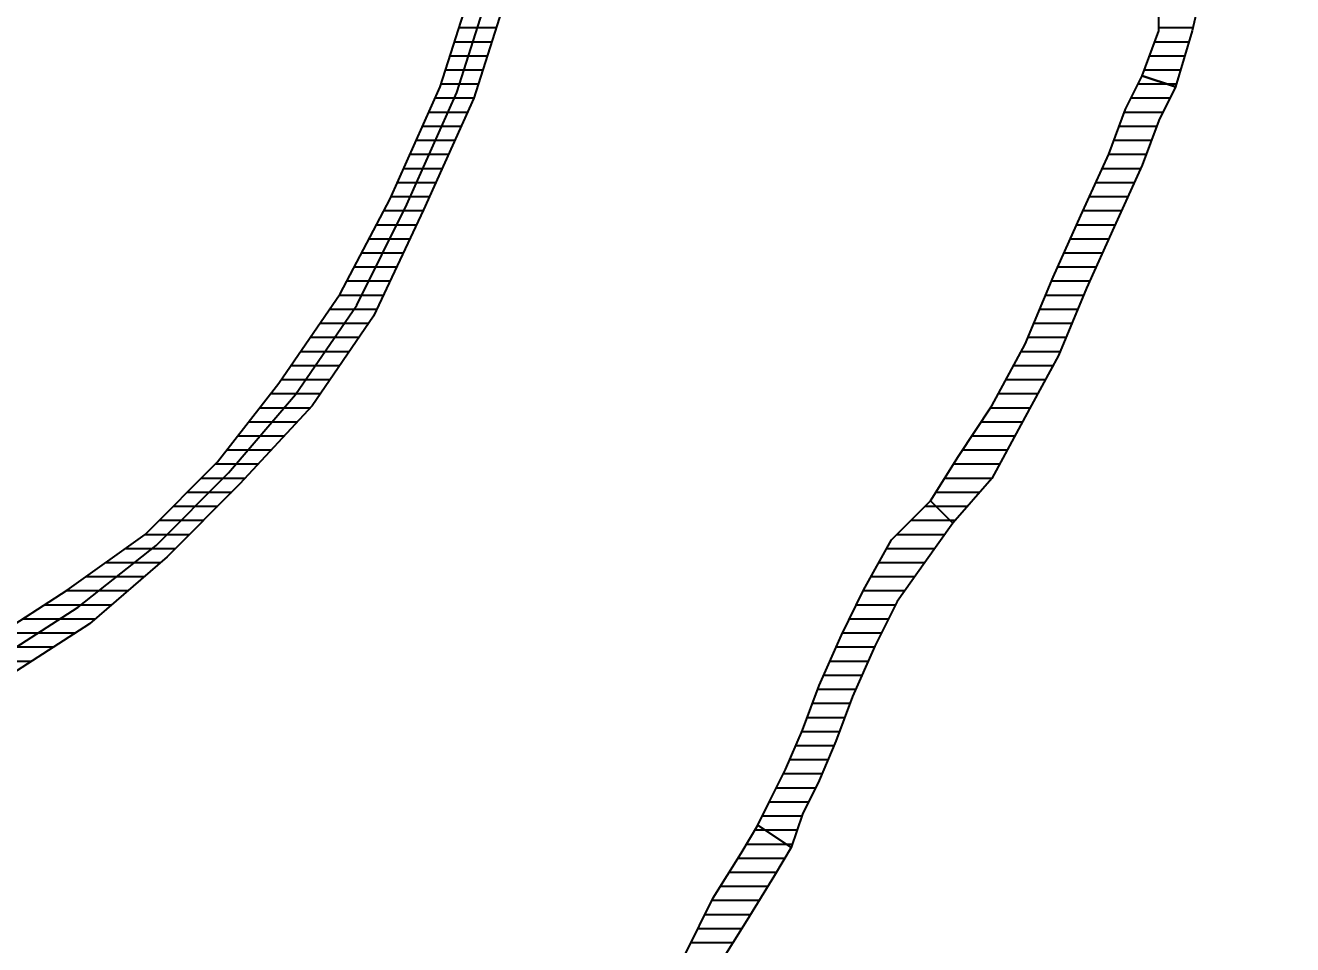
# Model space of a CAD drawing. Header units: millimetres. Extents: x 322668 to 332469, y 13187 to 20117.
# Drawn here: x 327628.08 to 327639.33, y 15746.76 to 15754.93 of the extents above; entities that cross this region are included whole.
import ezdxf

# ---------------------------------------------------------------- set-up
doc = ezdxf.new("R2010")
doc.units = ezdxf.units.MM
doc.header["$LTSCALE"] = 50
doc.header["$MEASUREMENT"] = 0
doc.header["$PDMODE"] = 3
doc.header["$PDSIZE"] = -0.5
doc.layers.get('0').update_dxf_attribs({"linetype": 'CONTINUOUS'})
doc.layers.get('DEFPOINTS').update_dxf_attribs({"linetype": 'CONTINUOUS'})
doc.layers.add('MIM_OLCU-DIS', color=1, linetype='CONTINUOUS')
doc.styles.add('OLCU', font='TSIMPLEX.SHX', dxfattribs={"width": 0.7})
doc.dimstyles.new('200-OLCU-DIŞ', dxfattribs={"dimtxt": 30, "dimasz": 10, "dimexe": 0, "dimexo": 0, "dimgap": 10, "dimtad": 1, "dimdec": 1, "dimdsep": 46, "dimtxsty": 'OLCU', "dimblk1": 'DOT', "dimblk2": 'DOT', "dimsah": 1, "dimcen": 0, "dimclrd": 7, "dimclre": 7, "dimclrt": 4, "dimadec": 0, "dimazin": 0, "dimtfac": 1, "dimtdec": 1, "dimtix": 1, "dimtmove": 2, "dimatfit": 3, "dimldrblk": 'DOT', "dimfxl": 0, "dimtolj": 1, "dimarcsym": 0})
pattern_1 = [(360, (-5108.51305, -673.59423), (1e-16, 0.125), [25])]

# ---------------------------------------------------------------- blocks, each defined once
blk = doc.blocks.new('_DOT')
at = {"color": 0, "linetype": 'ByBlock'}
blk.add_line((-0.5, 0), (-1, 0), dxfattribs=at)
at = {"color": 0, "linetype": 'ByBlock', "const_width": 0.5}
blk.add_lwpolyline([(-0.25, 0, 1), (0.25, 0, 1)], format="xyb", close=True, dxfattribs=at)
blk = doc.blocks.new('*D159')
at = {"layer": 'DEFPOINTS', "color": 0}
for p in [(329577.746, 18407.964, -57.501), (327588.544, 14892.995), (330092.587, 14892.995)]:
    blk.add_point(p, dxfattribs=at)
at = {"layer": 'MIM_OLCU-DIS', "color": 7, "lineweight": -2}
for p, q in [((330052.834, 18407.964), (330092.587, 18407.964)), ((330092.587, 18397.964), (330092.587, 14902.995)), ((330052.587, 14892.995), (330092.587, 14892.995))]:
    blk.add_line(p, q, dxfattribs=at)
at = {"layer": 'MIM_OLCU-DIS', "color": 7, "lineweight": -2, "xscale": 10, "yscale": 10, "zscale": 10}
for p, rotation in [((330092.587, 18407.964), 90), ((330092.587, 14892.995), 270)]:
    blk.add_blockref('_DOT', p, dxfattribs=dict(at, rotation=rotation))
at = {"layer": 'MIM_OLCU-DIS', "color": 4, "insert": (330067.587, 16650.479), "char_height": 30, "attachment_point": 5, "rotation": 90, "style": 'OLCU'}
blk.add_mtext('\\A1;3515', dxfattribs=at)
blk = doc.blocks.new('by')
at = {"ltscale": 30}
h = blk.add_hatch(dxfattribs=at)
h.set_pattern_fill('DC_LINES', color=256, scale=0.1, style=0)
h.set_pattern_definition(pattern_1)
edge = h.paths.add_edge_path(flags=0)
edge.add_line((6421.929, 2220.038), (6422.078, 2220.435))
edge.add_line((6422.078, 2220.435), (6422.078, 2220.882))
edge.add_line((6422.078, 2220.882), (6422.029, 2221.23))
edge.add_line((6422.029, 2221.23), (6421.929, 2221.379))
edge.add_line((6421.929, 2221.379), (6422.029, 2221.677))
edge.add_line((6422.029, 2221.677), (6422.326, 2221.329))
edge.add_line((6422.326, 2221.329), (6422.474, 2220.882))
edge.add_line((6422.474, 2220.882), (6422.375, 2220.435))
edge.add_line((6422.375, 2220.435), (6422.226, 2219.938))
h = blk.add_hatch(dxfattribs=at)
h.set_pattern_fill('DC_LINES', color=256, scale=0.1, style=0)
h.set_pattern_definition(pattern_1)
edge = h.paths.add_edge_path(flags=0)
edge.add_line((6422.029, 2221.677), (6422.326, 2221.329))
edge.add_line((6422.326, 2221.329), (6422.474, 2220.882))
edge.add_line((6422.474, 2220.882), (6422.375, 2220.435))
edge.add_line((6422.375, 2220.435), (6422.226, 2219.938))
edge.add_line((6422.226, 2219.938), (6421.929, 2220.038))
edge.add_line((6421.929, 2220.038), (6422.078, 2220.435))
edge.add_line((6422.078, 2220.435), (6422.078, 2220.882))
edge.add_line((6422.078, 2220.882), (6422.029, 2221.23))
edge.add_line((6422.029, 2221.23), (6421.929, 2221.379))
h = blk.add_hatch(dxfattribs=at)
h.set_pattern_fill('DC_LINES', color=256, scale=0.1, style=0)
h.set_pattern_definition(pattern_1)
h.paths.add_polyline_path([(6416.339, 2220.932), (6415.993, 2219.839), (6415.548, 2218.846), (6415.102, 2217.902), (6414.558, 2217.107), (6413.915, 2216.412), (6413.271, 2215.766), (6412.579, 2215.17), (6411.886, 2214.723), (6411.144, 2214.325), (6410.452, 2214.027), (6409.71, 2213.729), (6408.968, 2213.53), (6408.274, 2213.381), (6407.632, 2213.232), (6407.038, 2213.183), (6406.444, 2213.133), (6406.444, 2213.431), (6407.038, 2213.481), (6407.632, 2213.53), (6408.274, 2213.679), (6408.968, 2213.829), (6409.61, 2214.027), (6410.352, 2214.325), (6411.045, 2214.623), (6411.688, 2215.021), (6412.381, 2215.468), (6413.074, 2215.964), (6413.717, 2216.61), (6414.261, 2217.306), (6414.805, 2218.1), (6415.251, 2218.945), (6415.696, 2219.938), (6416.042, 2221.031), (6416.141, 2221.131), (6416.24, 2221.131), (6416.339, 2221.081)], flags=0)
h = blk.add_hatch(dxfattribs=at)
h.set_pattern_fill('DC_LINES', color=256, scale=0.1, style=0)
h.set_pattern_definition(pattern_1)
edge = h.paths.add_edge_path(flags=0)
edge.add_line((6420.05, 2216.263), (6420.297, 2216.66))
edge.add_line((6420.297, 2216.66), (6420.593, 2217.107))
edge.add_line((6420.593, 2217.107), (6420.89, 2217.653))
edge.add_line((6420.89, 2217.653), (6421.138, 2218.25))
edge.add_line((6421.138, 2218.25), (6421.385, 2218.796))
edge.add_line((6421.385, 2218.796), (6421.633, 2219.342))
edge.add_line((6421.633, 2219.342), (6421.781, 2219.74))
edge.add_line((6421.781, 2219.74), (6421.929, 2220.038))
edge.add_line((6421.929, 2220.038), (6422.226, 2219.938))
edge.add_line((6422.226, 2219.938), (6422.078, 2219.64))
edge.add_line((6422.078, 2219.64), (6421.929, 2219.243))
edge.add_line((6421.929, 2219.243), (6421.682, 2218.697))
edge.add_line((6421.682, 2218.697), (6421.435, 2218.15))
edge.add_line((6421.435, 2218.15), (6421.187, 2217.554))
edge.add_line((6421.187, 2217.554), (6420.89, 2217.008))
edge.add_line((6420.89, 2217.008), (6420.593, 2216.461))
edge.add_line((6420.593, 2216.461), (6420.248, 2216.064))
h = blk.add_hatch(dxfattribs=at)
h.set_pattern_fill('DC_LINES', color=256, scale=0.1, style=0)
h.set_pattern_definition(pattern_1)
edge = h.paths.add_edge_path(flags=0)
edge.add_line((6422.226, 2219.938), (6422.078, 2219.64))
edge.add_line((6422.078, 2219.64), (6421.929, 2219.243))
edge.add_line((6421.929, 2219.243), (6421.682, 2218.697))
edge.add_line((6421.682, 2218.697), (6421.435, 2218.15))
edge.add_line((6421.435, 2218.15), (6421.187, 2217.554))
edge.add_line((6421.187, 2217.554), (6420.89, 2217.008))
edge.add_line((6420.89, 2217.008), (6420.593, 2216.461))
edge.add_line((6420.593, 2216.461), (6420.248, 2216.064))
edge.add_line((6420.248, 2216.064), (6420.05, 2216.263))
edge.add_line((6420.05, 2216.263), (6420.297, 2216.66))
edge.add_line((6420.297, 2216.66), (6420.593, 2217.107))
edge.add_line((6420.593, 2217.107), (6420.89, 2217.653))
edge.add_line((6420.89, 2217.653), (6421.138, 2218.25))
edge.add_line((6421.138, 2218.25), (6421.385, 2218.796))
edge.add_line((6421.385, 2218.796), (6421.633, 2219.342))
edge.add_line((6421.633, 2219.342), (6421.781, 2219.74))
edge.add_line((6421.781, 2219.74), (6421.929, 2220.038))
h = blk.add_hatch(dxfattribs=at)
h.set_pattern_fill('DC_LINES', color=256, scale=0.1, style=0)
h.set_pattern_definition(pattern_1)
edge = h.paths.add_edge_path(flags=0)
edge.add_line((6420.248, 2216.064), (6420, 2215.716))
edge.add_line((6420, 2215.716), (6419.753, 2215.368))
edge.add_line((6419.753, 2215.368), (6419.555, 2214.971))
edge.add_line((6419.555, 2214.971), (6419.357, 2214.524))
edge.add_line((6419.357, 2214.524), (6419.209, 2214.127))
edge.add_line((6419.209, 2214.127), (6419.06, 2213.779))
edge.add_line((6419.06, 2213.779), (6418.912, 2213.481))
edge.add_line((6418.912, 2213.481), (6418.813, 2213.183))
edge.add_line((6418.813, 2213.183), (6418.515, 2213.381))
edge.add_line((6418.515, 2213.381), (6418.615, 2213.58))
edge.add_line((6418.615, 2213.58), (6418.763, 2213.878))
edge.add_line((6418.763, 2213.878), (6418.912, 2214.226))
edge.add_line((6418.912, 2214.226), (6419.06, 2214.623))
edge.add_line((6419.06, 2214.623), (6419.258, 2215.07))
edge.add_line((6419.258, 2215.07), (6419.456, 2215.468))
edge.add_line((6419.456, 2215.468), (6419.703, 2215.915))
edge.add_line((6419.703, 2215.915), (6420.05, 2216.263))
h = blk.add_hatch(dxfattribs=at)
h.set_pattern_fill('DC_LINES', color=256, scale=0.1, style=0)
h.set_pattern_definition(pattern_1)
edge = h.paths.add_edge_path(flags=0)
edge.add_line((6418.515, 2213.381), (6418.615, 2213.58))
edge.add_line((6418.615, 2213.58), (6418.763, 2213.878))
edge.add_line((6418.763, 2213.878), (6418.912, 2214.226))
edge.add_line((6418.912, 2214.226), (6419.06, 2214.623))
edge.add_line((6419.06, 2214.623), (6419.258, 2215.07))
edge.add_line((6419.258, 2215.07), (6419.456, 2215.468))
edge.add_line((6419.456, 2215.468), (6419.703, 2215.915))
edge.add_line((6419.703, 2215.915), (6420.05, 2216.263))
edge.add_line((6420.05, 2216.263), (6420.248, 2216.064))
edge.add_line((6420.248, 2216.064), (6420, 2215.716))
edge.add_line((6420, 2215.716), (6419.753, 2215.368))
edge.add_line((6419.753, 2215.368), (6419.555, 2214.971))
edge.add_line((6419.555, 2214.971), (6419.357, 2214.524))
edge.add_line((6419.357, 2214.524), (6419.209, 2214.127))
edge.add_line((6419.209, 2214.127), (6419.06, 2213.779))
edge.add_line((6419.06, 2213.779), (6418.912, 2213.481))
edge.add_line((6418.912, 2213.481), (6418.813, 2213.183))
h = blk.add_hatch(dxfattribs=at)
h.set_pattern_fill('DC_LINES', color=256, scale=0.1, style=0)
h.set_pattern_definition(pattern_1)
edge = h.paths.add_edge_path(flags=0)
edge.add_line((6416.487, 2210.004), (6416.537, 2210.103))
edge.add_line((6416.537, 2210.103), (6416.685, 2210.351))
edge.add_line((6416.685, 2210.351), (6416.932, 2210.749))
edge.add_line((6416.932, 2210.749), (6417.229, 2211.246))
edge.add_line((6417.229, 2211.246), (6417.576, 2211.742))
edge.add_line((6417.576, 2211.742), (6417.873, 2212.239))
edge.add_line((6417.873, 2212.239), (6418.12, 2212.736))
edge.add_line((6418.12, 2212.736), (6418.368, 2213.133))
edge.add_line((6418.368, 2213.133), (6418.515, 2213.381))
edge.add_line((6418.515, 2213.381), (6418.813, 2213.183))
edge.add_line((6418.813, 2213.183), (6418.665, 2212.934))
edge.add_line((6418.665, 2212.934), (6418.417, 2212.537))
edge.add_line((6418.417, 2212.537), (6418.17, 2212.14))
edge.add_line((6418.17, 2212.14), (6417.873, 2211.543))
edge.add_line((6417.873, 2211.543), (6417.526, 2211.047))
edge.add_line((6417.526, 2211.047), (6417.229, 2210.55))
edge.add_line((6417.229, 2210.55), (6416.982, 2210.153))
edge.add_line((6416.982, 2210.153), (6416.735, 2209.904))
edge.add_line((6416.735, 2209.904), (6416.784, 2210.004))
edge.add_line((6416.784, 2210.004), (6416.735, 2209.904))
edge.add_line((6416.735, 2209.904), (6416.635, 2209.855))
edge.add_line((6416.635, 2209.855), (6416.587, 2209.904))
edge.add_line((6416.587, 2209.904), (6416.537, 2210.004))
edge.add_line((6416.537, 2210.004), (6416.537, 2210.103))
h = blk.add_hatch(dxfattribs=at)
h.set_pattern_fill('DC_LINES', color=256, scale=0.1, style=0)
h.set_pattern_definition(pattern_1)
edge = h.paths.add_edge_path(flags=0)
edge.add_line((6418.813, 2213.183), (6418.665, 2212.934))
edge.add_line((6418.665, 2212.934), (6418.417, 2212.537))
edge.add_line((6418.417, 2212.537), (6418.17, 2212.14))
edge.add_line((6418.17, 2212.14), (6417.873, 2211.543))
edge.add_line((6417.873, 2211.543), (6417.526, 2211.047))
edge.add_line((6417.526, 2211.047), (6417.229, 2210.55))
edge.add_line((6417.229, 2210.55), (6416.982, 2210.153))
edge.add_line((6416.982, 2210.153), (6416.735, 2209.904))
edge.add_line((6416.735, 2209.904), (6416.537, 2210.103))
edge.add_line((6416.537, 2210.103), (6416.685, 2210.351))
edge.add_line((6416.685, 2210.351), (6416.932, 2210.749))
edge.add_line((6416.932, 2210.749), (6417.229, 2211.246))
edge.add_line((6417.229, 2211.246), (6417.576, 2211.742))
edge.add_line((6417.576, 2211.742), (6417.873, 2212.239))
edge.add_line((6417.873, 2212.239), (6418.12, 2212.736))
edge.add_line((6418.12, 2212.736), (6418.368, 2213.133))
edge.add_line((6418.368, 2213.133), (6418.515, 2213.381))
for p, q in [((6415.696, 2219.938, -4.505), (6416.042, 2221.031, -4.505)), ((6415.844, 2219.889, -4.505), (6416.19, 2220.982, -4.505)), ((6416.339, 2220.932, -4.505), (6415.993, 2219.839, -4.505)), ((6422.078, 2220.435, -4.505), (6422.078, 2220.882, -4.505)), ((6422.078, 2220.435, -4.505), (6422.078, 2220.882, -4.505)), ((6422.474, 2220.882, -4.505), (6422.375, 2220.435, -4.505)), ((6422.474, 2220.882, -4.505), (6422.375, 2220.435, -4.505)), ((6421.929, 2220.038, -4.505), (6422.078, 2220.435, -4.505)), ((6421.929, 2220.038, -4.505), (6422.078, 2220.435, -4.505)), ((6422.375, 2220.435, -4.505), (6422.226, 2219.938, -4.505)), ((6422.375, 2220.435, -4.505), (6422.226, 2219.938, -4.505)), ((6421.781, 2219.74, -4.505), (6421.929, 2220.038, -4.505)), ((6421.781, 2219.74, -4.505), (6421.929, 2220.038, -4.505)), ((6421.929, 2220.038, -4.505), (6422.226, 2219.938, -4.505)), ((6421.929, 2220.038, -4.505), (6421.929, 2220.038, -4.505)), ((6421.929, 2220.038, -4.505), (6422.226, 2219.938, -4.505)), ((6421.929, 2220.038, -4.505), (6421.929, 2220.038, -4.505)), ((6422.226, 2219.938, -4.505), (6421.929, 2220.038, -4.505)), ((6421.929, 2220.038, -4.505), (6421.929, 2220.038, -4.505)), ((6422.226, 2219.938, -4.505), (6421.929, 2220.038, -4.505)), ((6415.251, 2218.945, -4.505), (6415.696, 2219.938, -4.505)), ((6415.399, 2218.895, -4.505), (6415.844, 2219.889, -4.505)), ((6422.226, 2219.938, -4.505), (6422.078, 2219.64, -4.505)), ((6422.226, 2219.938, -4.505), (6422.078, 2219.64, -4.505)), ((6422.226, 2219.938, -4.505), (6422.226, 2219.938, -4.505)), ((6422.226, 2219.938, -4.505), (6422.226, 2219.938, -4.505)), ((6422.226, 2219.938, -4.505), (6422.226, 2219.938, -4.505)), ((6415.993, 2219.839, -4.505), (6415.548, 2218.846, -4.505)), ((6421.633, 2219.342, -4.505), (6421.781, 2219.74, -4.505)), ((6421.633, 2219.342, -4.505), (6421.781, 2219.74, -4.505)), ((6422.078, 2219.64, -4.505), (6421.929, 2219.243, -4.505)), ((6422.078, 2219.64, -4.505), (6421.929, 2219.243, -4.505)), ((6421.385, 2218.796, -4.505), (6421.633, 2219.342, -4.505)), ((6421.385, 2218.796, -4.505), (6421.633, 2219.342, -4.505)), ((6421.929, 2219.243, -4.505), (6421.682, 2218.697, -4.505)), ((6421.929, 2219.243, -4.505), (6421.682, 2218.697, -4.505)), ((6414.805, 2218.1, -4.505), (6415.251, 2218.945, -4.505)), ((6414.954, 2218.001, -4.505), (6415.399, 2218.895, -4.505)), ((6415.548, 2218.846, -4.505), (6415.102, 2217.902, -4.505)), ((6421.138, 2218.25, -4.505), (6421.385, 2218.796, -4.505)), ((6421.138, 2218.25, -4.505), (6421.385, 2218.796, -4.505)), ((6421.682, 2218.697, -4.505), (6421.435, 2218.15, -4.505)), ((6421.682, 2218.697, -4.505), (6421.435, 2218.15, -4.505)), ((6420.89, 2217.653, -4.505), (6421.138, 2218.25, -4.505)), ((6420.89, 2217.653, -4.505), (6421.138, 2218.25, -4.505)), ((6414.261, 2217.306, -4.505), (6414.805, 2218.1, -4.505)), ((6421.435, 2218.15, -4.505), (6421.187, 2217.554, -4.505)), ((6421.435, 2218.15, -4.505), (6421.187, 2217.554, -4.505)), ((6414.41, 2217.206, -4.505), (6414.954, 2218.001, -4.505)), ((6415.102, 2217.902, -4.505), (6414.558, 2217.107, -4.505)), ((6420.593, 2217.107, -4.505), (6420.89, 2217.653, -4.505)), ((6420.593, 2217.107, -4.505), (6420.89, 2217.653, -4.505)), ((6421.187, 2217.554, -4.505), (6420.89, 2217.008, -4.505)), ((6421.187, 2217.554, -4.505), (6420.89, 2217.008, -4.505)), ((6413.717, 2216.61, -4.505), (6414.261, 2217.306, -4.505)), ((6413.816, 2216.511, -4.505), (6414.41, 2217.206, -4.505)), ((6414.558, 2217.107, -4.505), (6413.915, 2216.412, -4.505)), ((6420.297, 2216.66, -4.505), (6420.593, 2217.107, -4.505)), ((6420.297, 2216.66, -4.505), (6420.593, 2217.107, -4.505)), ((6420.89, 2217.008, -4.505), (6420.593, 2216.461, -4.505)), ((6420.89, 2217.008, -4.505), (6420.593, 2216.461, -4.505)), ((6420.05, 2216.263, -4.505), (6420.297, 2216.66, -4.505)), ((6420.05, 2216.263, -4.505), (6420.297, 2216.66, -4.505)), ((6413.074, 2215.964, -4.505), (6413.717, 2216.61, -4.505)), ((6413.173, 2215.865, -4.505), (6413.816, 2216.511, -4.505)), ((6413.915, 2216.412, -4.505), (6413.271, 2215.766, -4.505)), ((6420.593, 2216.461, -4.505), (6420.248, 2216.064, -4.505)), ((6420.593, 2216.461, -4.505), (6420.248, 2216.064, -4.505)), ((6419.703, 2215.915, -4.505), (6420.05, 2216.263, -4.505)), ((6419.703, 2215.915, -4.505), (6420.05, 2216.263, -4.505)), ((6420.05, 2216.263, -4.505), (6420.248, 2216.064, -4.505)), ((6420.05, 2216.263, -4.505), (6420.05, 2216.263, -4.505)), ((6420.248, 2216.064, -4.505), (6420.05, 2216.263, -4.505)), ((6420.05, 2216.263, -4.505), (6420.05, 2216.263, -4.505)), ((6420.248, 2216.064, -4.505), (6420.05, 2216.263, -4.505)), ((6420.05, 2216.263, -4.505), (6420.05, 2216.263, -4.505)), ((6420.05, 2216.263, -4.505), (6420.248, 2216.064, -4.505)), ((6420.248, 2216.064, -4.505), (6420, 2215.716, -4.505)), ((6420.248, 2216.064, -4.505), (6420, 2215.716, -4.505)), ((6420.248, 2216.064, -4.505), (6420.248, 2216.064, -4.505)), ((6420.248, 2216.064, -4.505), (6420.248, 2216.064, -4.505)), ((6420.248, 2216.064, -4.505), (6420.248, 2216.064, -4.505)), ((6412.381, 2215.468, -4.505), (6413.074, 2215.964, -4.505)), ((6412.48, 2215.319, -4.505), (6413.173, 2215.865, -4.505)), ((6419.456, 2215.468, -4.505), (6419.703, 2215.915, -4.505)), ((6419.456, 2215.468, -4.505), (6419.703, 2215.915, -4.505)), ((6413.271, 2215.766, -4.505), (6412.579, 2215.17, -4.505)), ((6420, 2215.716, -4.505), (6419.753, 2215.368, -4.505)), ((6420, 2215.716, -4.505), (6419.753, 2215.368, -4.505)), ((6411.688, 2215.021, -4.505), (6412.381, 2215.468, -4.505)), ((6419.258, 2215.07, -4.505), (6419.456, 2215.468, -4.505)), ((6419.258, 2215.07, -4.505), (6419.456, 2215.468, -4.505)), ((6411.787, 2214.872, -4.505), (6412.48, 2215.319, -4.505)), ((6419.753, 2215.368, -4.505), (6419.555, 2214.971, -4.505)), ((6419.753, 2215.368, -4.505), (6419.555, 2214.971, -4.505)), ((6412.579, 2215.17, -4.505), (6411.886, 2214.723, -4.505)), ((6419.06, 2214.623, -4.505), (6419.258, 2215.07, -4.505)), ((6419.06, 2214.623, -4.505), (6419.258, 2215.07, -4.505)), ((6419.555, 2214.971, -4.505), (6419.357, 2214.524, -4.505)), ((6419.555, 2214.971, -4.505), (6419.357, 2214.524, -4.505)), ((6418.912, 2214.226, -4.505), (6419.06, 2214.623, -4.505)), ((6418.912, 2214.226, -4.505), (6419.06, 2214.623, -4.505)), ((6419.357, 2214.524, -4.505), (6419.209, 2214.127, -4.505)), ((6419.357, 2214.524, -4.505), (6419.209, 2214.127, -4.505)), ((6418.763, 2213.878, -4.505), (6418.912, 2214.226, -4.505)), ((6418.763, 2213.878, -4.505), (6418.912, 2214.226, -4.505)), ((6419.209, 2214.127, -4.505), (6419.06, 2213.779, -4.505)), ((6419.209, 2214.127, -4.505), (6419.06, 2213.779, -4.505)), ((6418.615, 2213.58, -4.505), (6418.763, 2213.878, -4.505)), ((6418.615, 2213.58, -4.505), (6418.763, 2213.878, -4.505)), ((6419.06, 2213.779, -4.505), (6418.912, 2213.481, -4.505)), ((6419.06, 2213.779, -4.505), (6418.912, 2213.481, -4.505)), ((6418.515, 2213.381, -4.505), (6418.615, 2213.58, -4.505)), ((6418.515, 2213.381, -4.505), (6418.615, 2213.58, -4.505)), ((6418.912, 2213.481, -4.505), (6418.813, 2213.183, -4.505)), ((6418.912, 2213.481, -4.505), (6418.813, 2213.183, -4.505)), ((6418.368, 2213.133, -4.505), (6418.515, 2213.381, -4.505)), ((6418.368, 2213.133, -4.505), (6418.515, 2213.381, -4.505)), ((6418.515, 2213.381, -4.505), (6418.515, 2213.381, -4.505)), ((6418.813, 2213.183, -4.505), (6418.515, 2213.381, -4.505)), ((6418.515, 2213.381, -4.505), (6418.515, 2213.381, -4.505)), ((6418.515, 2213.381, -4.505), (6418.813, 2213.183, -4.505)), ((6418.515, 2213.381, -4.505), (6418.515, 2213.381, -4.505)), ((6418.515, 2213.381, -4.505), (6418.813, 2213.183, -4.505)), ((6418.813, 2213.183, -4.505), (6418.515, 2213.381, -4.505)), ((6418.12, 2212.736, -4.505), (6418.368, 2213.133, -4.505)), ((6418.12, 2212.736, -4.505), (6418.368, 2213.133, -4.505)), ((6418.813, 2213.183, -4.505), (6418.665, 2212.934, -4.505)), ((6418.813, 2213.183, -4.505), (6418.665, 2212.934, -4.505)), ((6418.813, 2213.183, -4.505), (6418.813, 2213.183, -4.505)), ((6418.813, 2213.183, -4.505), (6418.813, 2213.183, -4.505)), ((6418.813, 2213.183, -4.505), (6418.813, 2213.183, -4.505)), ((6418.665, 2212.934, -4.505), (6418.417, 2212.537, -4.505)), ((6418.665, 2212.934, -4.505), (6418.417, 2212.537, -4.505)), ((6417.873, 2212.239, -4.505), (6418.12, 2212.736, -4.505)), ((6417.873, 2212.239, -4.505), (6418.12, 2212.736, -4.505)), ((6418.417, 2212.537, -4.505), (6418.17, 2212.14, -4.505)), ((6418.417, 2212.537, -4.505), (6418.17, 2212.14, -4.505))]:
    blk.add_line(p, q, dxfattribs=at)

msp = doc.modelspace()

# ---------------------------------------------------------------- block references
msp.add_blockref('by', (321216.067, 13534.441, 4.505))

# ---------------------------------------------------------------- dimensions: what is measured, and where the dimension line sits
at = {"layer": 'MIM_OLCU-DIS', "color": 22}
dim = msp.add_linear_dim(base=(330092.587, 14892.995), p1=(329577.746, 18407.964, -57.501), p2=(327588.544, 14892.995), angle=270, dimstyle='200-OLCU-DIŞ', dxfattribs=at)
dim.commit()
dim.dimension.update_dxf_attribs({"geometry": '*D159', "text_midpoint": (330067.587, 16650.479)})

doc.saveas('drawing.dxf')
